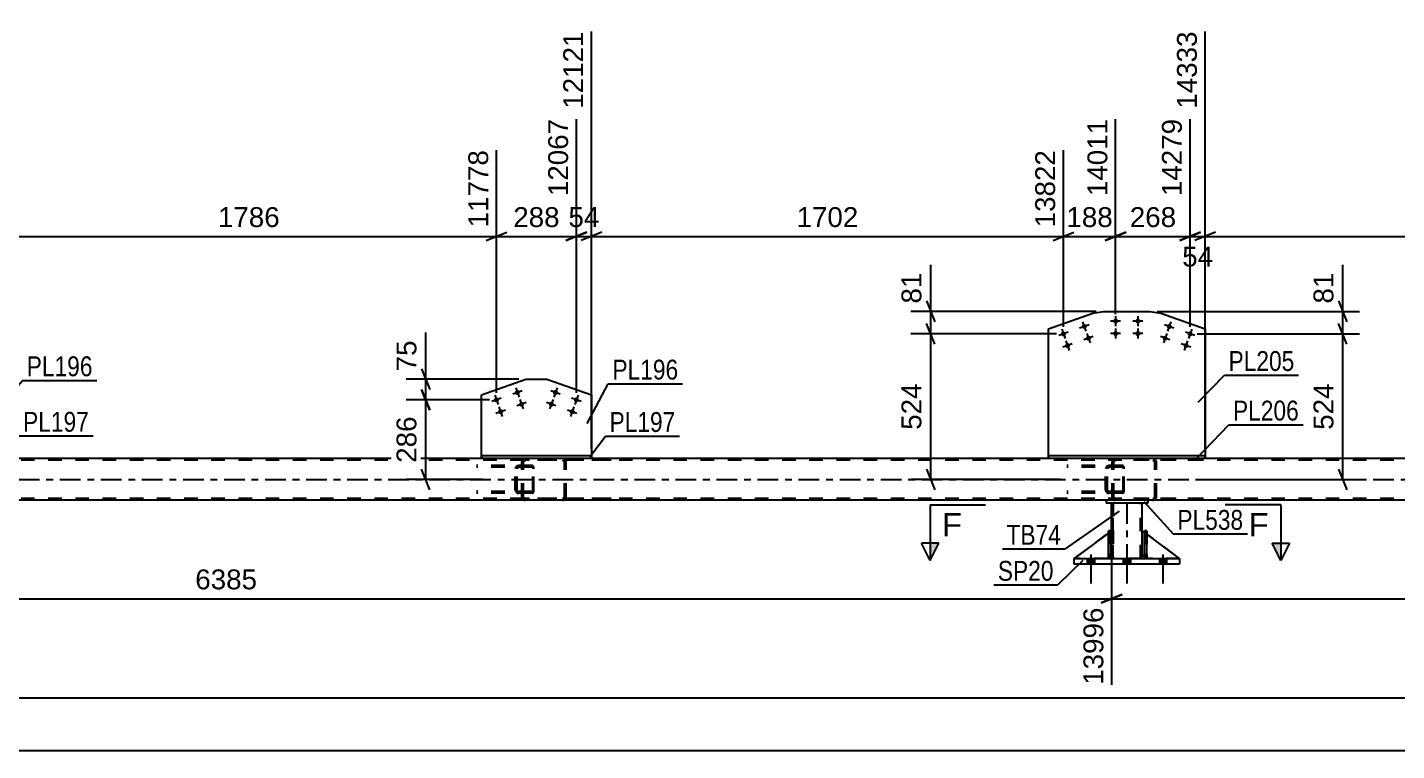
# Model space of a CAD drawing. Header units: millimetres. Extents: x -121 to 720, y -404 to 190.
# Drawn here: x 324.9 to 522.4, y -267.4 to -163.2 of the extents above; entities that cross this region are included whole.
import ezdxf

# ---------------------------------------------------------------- set-up
doc = ezdxf.new("R2010")
doc.units = ezdxf.units.MM
doc.linetypes.add('DXK_LINE_DOT2', pattern=[3.9198, 1.9599, -1.9599])
doc.linetypes.add('DXK_LINE_DOT3', pattern=[5.9187, 2.979, -0.9799, 0.9799, -0.9799])
doc.styles.add('Arial', font='ARIAL.TTF', dxfattribs={"height": 0.2})
doc.styles.add('Arial Narrow', font='ARIALN.TTF', dxfattribs={"height": 0.2})

# ---------------------------------------------------------------- blocks, each defined once
blk = doc.blocks.new('Bolt-318886794-5571 - 5569')
at = {"linetype": 'Continuous'}
for points in [[(474.7, -207.22, -1), (474.02, -207.46, -1)], [(477.71, -206.15, -1), (477.03, -206.39, -1)], [(475.3, -208.91, -1), (474.62, -209.15, -1)], [(478.31, -207.84, -1), (477.63, -208.08, -1)]]:
    blk.add_hatch(color=1, dxfattribs=at).paths.add_polyline_path(points)
at = {"color": 1, "linetype": 'Continuous'}
for p, q in [((475.04, -207.1), (473.68, -207.58)), ((474.12, -206.66), (474.6, -208.02)), ((478.05, -206.03), (476.69, -206.51)), ((477.13, -205.59), (477.61, -206.95)), ((477.73, -207.28), (478.21, -208.64)), ((475.64, -208.79), (474.28, -209.27)), ((474.72, -208.35), (475.2, -209.71)), ((478.65, -207.72), (477.3, -208.2))]:
    blk.add_line(p, q, dxfattribs=at)
blk = doc.blocks.new('Bolt-318886794-5572 - 5569')
at = {"linetype": 'Continuous'}
for points in [[(482.25, -205.49, -1), (481.53, -205.49, -1)], [(485.45, -205.49, -1), (484.73, -205.49, -1)], [(482.25, -207.29, -1), (481.53, -207.29, -1)], [(485.45, -207.29, -1), (484.73, -207.29, -1)]]:
    blk.add_hatch(color=1, dxfattribs=at).paths.add_polyline_path(points)
at = {"color": 1, "linetype": 'Continuous'}
for p, q in [((481.89, -204.77), (481.89, -206.21)), ((485.09, -204.77), (485.09, -206.21)), ((482.61, -205.49), (481.17, -205.49)), ((482.61, -207.29), (481.17, -207.29)), ((481.89, -206.57), (481.89, -208.01)), ((485.81, -205.49), (484.37, -205.49)), ((485.81, -207.29), (484.37, -207.29)), ((485.09, -206.57), (485.09, -208.01))]:
    blk.add_line(p, q, dxfattribs=at)
blk = doc.blocks.new('Bolt-318886794-5573 - 5569')
at = {"linetype": 'Continuous'}
for points in [[(489.96, -206.39, -1), (489.28, -206.15, -1)], [(492.97, -207.46, -1), (492.29, -207.22, -1)], [(489.35, -208.08, -1), (488.68, -207.84, -1)], [(492.37, -209.15, -1), (491.69, -208.91, -1)]]:
    blk.add_hatch(color=1, dxfattribs=at).paths.add_polyline_path(points)
at = {"color": 1, "linetype": 'Continuous'}
for p, q in [((489.26, -207.28), (488.77, -208.64)), ((490.3, -206.51), (488.94, -206.03)), ((489.86, -205.59), (489.38, -206.94)), ((493.31, -207.58), (491.95, -207.1)), ((492.87, -206.66), (492.39, -208.01)), ((489.69, -208.2), (488.34, -207.72)), ((492.71, -209.27), (491.35, -208.79)), ((492.27, -208.35), (491.79, -209.71))]:
    blk.add_line(p, q, dxfattribs=at)
blk = doc.blocks.new('Part-318886794-5593 - 5569')
at = {"color": 2, "linetype": 'Continuous'}
for p, q in [((390.43, -216.13), (396.84, -213.86)), ((396.84, -213.86), (399.88, -213.86)), ((399.88, -213.86), (406.29, -216.13)), ((390.43, -224.91), (390.43, -216.13)), ((406.29, -216.13), (406.29, -224.91))]:
    blk.add_line(p, q, dxfattribs=at)
at = {"color": 7, "linetype": 'DXK_LINE_DOT2'}
blk.add_line((406.29, -224.91), (390.43, -224.91), dxfattribs=at)
blk = doc.blocks.new('Bolt-318886794-5594 - 5569')
at = {"linetype": 'Continuous'}
for points in [[(392.94, -216.73, -1), (392.26, -216.97, -1)], [(395.95, -215.66, -1), (395.27, -215.9, -1)], [(396.55, -217.36, -1), (395.88, -217.6, -1)], [(393.54, -218.43, -1), (392.86, -218.67, -1)]]:
    blk.add_hatch(color=1, dxfattribs=at).paths.add_polyline_path(points)
at = {"color": 1, "linetype": 'Continuous'}
for p, q in [((395.37, -215.1), (395.85, -216.46)), ((393.28, -216.61), (391.92, -217.09)), ((392.36, -216.17), (392.84, -217.53)), ((396.29, -215.54), (394.94, -216.02)), ((395.97, -216.8), (396.46, -218.16)), ((393.88, -218.31), (392.52, -218.79)), ((392.96, -217.87), (393.44, -219.23)), ((396.89, -217.24), (395.54, -217.72))]:
    blk.add_line(p, q, dxfattribs=at)
blk = doc.blocks.new('Part-318886794-5619 - 5569')
at = {"color": 2, "linetype": 'Continuous'}
for p, q in [((472.19, -206.62), (478.6, -204.35)), ((478.6, -204.35), (480.09, -204.09)), ((480.09, -204.09), (486.89, -204.09)), ((486.89, -204.09), (488.39, -204.34)), ((488.39, -204.34), (494.8, -206.62)), ((472.19, -224.91), (472.19, -206.62)), ((494.8, -206.62), (494.8, -224.91))]:
    blk.add_line(p, q, dxfattribs=at)
at = {"color": 7, "linetype": 'DXK_LINE_DOT2'}
blk.add_line((494.8, -224.91), (472.19, -224.91), dxfattribs=at)
blk = doc.blocks.new('Part-318886794-5638 - 5569')
at = {"color": 7, "linetype": 'DXK_LINE_DOT2'}
for p, q in [((397.73, -226.31), (389.72, -226.31)), ((397.73, -226.55), (389.72, -226.55)), ((395.35, -226.61), (395.31, -226.79)), ((395.31, -229.83), (395.31, -226.79)), ((395.56, -226.79), (395.58, -226.7)), ((395.56, -229.83), (395.56, -226.79)), ((395.58, -226.7), (395.64, -226.62)), ((395.81, -226.31), (395.62, -226.35)), ((395.64, -226.62), (395.72, -226.57)), ((395.72, -226.57), (395.81, -226.55)), ((396.26, -226.55), (396.26, -226.31)), ((397.83, -226.35), (397.73, -226.31)), ((397.73, -226.55), (397.78, -226.57)), ((397.78, -226.57), (397.82, -226.62)), ((397.82, -226.62), (397.85, -226.7)), ((397.92, -226.45), (397.83, -226.35)), ((397.85, -226.7), (397.86, -226.79)), ((397.86, -229.83), (397.86, -226.79)), ((397.97, -226.61), (397.92, -226.45)), ((397.99, -226.79), (397.97, -226.61)), ((397.99, -229.83), (397.99, -226.79)), ((397.73, -230.07), (389.72, -230.07)), ((397.73, -230.31), (389.72, -230.31)), ((395.31, -229.83), (395.35, -230.02)), ((395.58, -229.92), (395.56, -229.83)), ((395.64, -230), (395.58, -229.92)), ((395.62, -230.28), (395.81, -230.31)), ((395.72, -230.05), (395.64, -230)), ((395.81, -230.07), (395.72, -230.05)), ((396.26, -230.31), (396.26, -230.07)), ((397.78, -230.05), (397.73, -230.07)), ((397.73, -230.31), (397.83, -230.28)), ((397.82, -230), (397.78, -230.05)), ((397.85, -229.92), (397.82, -230)), ((397.83, -230.28), (397.92, -230.17)), ((397.86, -229.83), (397.85, -229.92)), ((397.92, -230.17), (397.97, -230.02)), ((397.97, -230.02), (397.99, -229.83))]:
    blk.add_line(p, q, dxfattribs=at)
for centre, start, end in [((395.8, -226.81), 111.1514, 156.105), ((395.8, -229.82), 203.895, 248.8486)]:
    blk.add_arc(centre, 0.492, start, end, dxfattribs=at)
blk = doc.blocks.new('Part-318886794-5634 - 5569')
at = {"color": 7, "linetype": 'DXK_LINE_DOT2'}
for p, q in [((619.98, -225.55), (-43.24, -225.55)), ((619.98, -225.31), (-35.24, -225.31)), ((406.29, -225.31), (390.43, -225.31)), ((494.8, -225.31), (472.19, -225.31)), ((619.98, -231.07), (-43.24, -231.07)), ((486.51, -231.31), (480.51, -231.31))]:
    blk.add_line(p, q, dxfattribs=at)
at = {"color": 2, "linetype": 'Continuous'}
for p, q in [((390.43, -225.31), (321.15, -225.31)), ((472.19, -225.31), (406.29, -225.31)), ((560.68, -225.31), (494.8, -225.31)), ((480.51, -231.31), (231.1, -231.31)), ((615.98, -231.31), (486.51, -231.31))]:
    blk.add_line(p, q, dxfattribs=at)
at = {"color": 7, "linetype": 'DXK_LINE_DOT3'}
blk.add_line((-43.24, -228.31), (619.98, -228.31), dxfattribs=at)
blk = doc.blocks.new('Part-318886794-5639 - 5569')
at = {"color": 7, "linetype": 'DXK_LINE_DOT2'}
for p, q in [((482.86, -226.31), (474.86, -226.31)), ((482.86, -226.55), (474.86, -226.55)), ((480.48, -226.61), (480.45, -226.79)), ((480.45, -229.83), (480.45, -226.79)), ((480.7, -226.79), (480.72, -226.7)), ((480.7, -229.83), (480.7, -226.79)), ((480.72, -226.7), (480.77, -226.62)), ((480.95, -226.31), (480.76, -226.35)), ((480.77, -226.62), (480.85, -226.57)), ((480.85, -226.57), (480.95, -226.55)), ((481.39, -226.55), (481.39, -226.31)), ((482.96, -226.35), (482.86, -226.31)), ((482.86, -226.55), (482.91, -226.57)), ((482.91, -226.57), (482.96, -226.62)), ((483.05, -226.45), (482.96, -226.35)), ((482.96, -226.62), (482.98, -226.7)), ((482.98, -226.7), (482.99, -226.79)), ((482.99, -229.83), (482.99, -226.79)), ((483.11, -226.61), (483.05, -226.45)), ((483.13, -226.79), (483.11, -226.61)), ((483.13, -229.83), (483.13, -226.79)), ((482.86, -230.07), (474.86, -230.07)), ((482.86, -230.31), (474.86, -230.31)), ((480.45, -229.83), (480.48, -230.02)), ((480.72, -229.92), (480.7, -229.83)), ((480.77, -230), (480.72, -229.92)), ((480.76, -230.28), (480.95, -230.31)), ((480.85, -230.05), (480.77, -230)), ((480.95, -230.07), (480.85, -230.05)), ((481.39, -230.31), (481.39, -230.07)), ((482.91, -230.05), (482.86, -230.07)), ((482.86, -230.31), (482.96, -230.28)), ((482.96, -230), (482.91, -230.05)), ((482.98, -229.92), (482.96, -230)), ((482.96, -230.28), (483.05, -230.17)), ((482.99, -229.83), (482.98, -229.92)), ((483.05, -230.17), (483.11, -230.02)), ((483.11, -230.02), (483.13, -229.83))]:
    blk.add_line(p, q, dxfattribs=at)
for centre, start, end in [((480.93, -226.81), 111.1514, 156.1049), ((480.93, -229.82), 203.8951, 248.8486)]:
    blk.add_arc(centre, 0.492, start, end, dxfattribs=at)
blk = doc.blocks.new('Bolt-318886794-5715 - 5569')
at = {"linetype": 'Continuous'}
for points in [[(400.84, -217.6, -1), (400.17, -217.36, -1)], [(401.45, -215.9, -1), (400.77, -215.66, -1)], [(404.46, -216.97, -1), (403.78, -216.73, -1)], [(403.86, -218.67, -1), (403.18, -218.43, -1)]]:
    blk.add_hatch(color=1, dxfattribs=at).paths.add_polyline_path(points)
at = {"color": 1, "linetype": 'Continuous'}
for p, q in [((401.35, -215.1), (400.87, -216.46)), ((400.75, -216.8), (400.26, -218.16)), ((401.79, -216.02), (400.43, -215.54)), ((404.8, -217.09), (403.44, -216.61)), ((404.36, -216.17), (403.88, -217.53)), ((401.18, -217.72), (399.83, -217.24)), ((404.2, -218.79), (402.84, -218.31)), ((403.76, -217.87), (403.28, -219.23))]:
    blk.add_line(p, q, dxfattribs=at)
blk = doc.blocks.new('Bolt-318886794-5716 - 5569')
at = {"linetype": 'Continuous'}
for points in [[(477.79, -240.51), (478.83, -240.51), (478.83, -239.71), (477.79, -239.71)], [(477.79, -240.51), (478.83, -240.51), (478.83, -239.71), (477.79, -239.71)], [(477.79, -240.51), (478.83, -240.51), (478.83, -239.71), (477.79, -239.71)], [(482.99, -240.51), (484.03, -240.51), (484.03, -239.71), (482.99, -239.71)], [(482.99, -240.51), (484.03, -240.51), (484.03, -239.71), (482.99, -239.71)], [(488.19, -240.51), (489.23, -240.51), (489.23, -239.71), (488.19, -239.71)], [(488.19, -240.51), (489.23, -240.51), (489.23, -239.71), (488.19, -239.71)], [(488.19, -240.51), (489.23, -240.51), (489.23, -239.71), (488.19, -239.71)]]:
    blk.add_hatch(color=1, dxfattribs=at).paths.add_polyline_path(points)
at = {"color": 1, "linetype": 'Continuous'}
for p, q in [((477.79, -239.71), (477.79, -240.51)), ((477.79, -239.71), (477.79, -240.51)), ((477.79, -239.71), (477.79, -240.51)), ((478.31, -239.11), (478.31, -243.31)), ((478.31, -239.11), (478.31, -243.31)), ((478.31, -239.11), (478.31, -243.31)), ((478.83, -239.71), (478.83, -240.51)), ((478.83, -239.71), (478.83, -240.51)), ((478.83, -239.71), (478.83, -240.51)), ((482.99, -239.71), (482.99, -240.51)), ((482.99, -239.71), (482.99, -240.51)), ((483.51, -239.11), (483.51, -243.31)), ((483.51, -239.11), (483.51, -243.31)), ((484.03, -239.71), (484.03, -240.51)), ((484.03, -239.71), (484.03, -240.51)), ((488.19, -239.71), (488.19, -240.51)), ((488.19, -239.71), (488.19, -240.51)), ((488.19, -239.71), (488.19, -240.51)), ((488.71, -239.11), (488.71, -243.31)), ((488.71, -239.11), (488.71, -243.31)), ((488.71, -239.11), (488.71, -243.31)), ((489.23, -239.71), (489.23, -240.51)), ((489.23, -239.71), (489.23, -240.51)), ((489.23, -239.71), (489.23, -240.51))]:
    blk.add_line(p, q, dxfattribs=at)
blk = doc.blocks.new('Part-318886794-5944 - 5569')
at = {"color": 7, "linetype": 'DXK_LINE_DOT2'}
for p, q in [((396.3, -225.61), (396.26, -225.79)), ((396.26, -230.83), (396.26, -225.79)), ((396.51, -225.79), (396.53, -225.7)), ((396.51, -230.83), (396.51, -225.79)), ((396.53, -225.7), (396.59, -225.62)), ((396.77, -225.31), (396.57, -225.35)), ((396.59, -225.62), (396.67, -225.57)), ((396.67, -225.57), (396.77, -225.55)), ((409.13, -225.31), (396.77, -225.31)), ((409.13, -225.55), (396.77, -225.55)), ((402.33, -225.35), (402.13, -225.31)), ((402.13, -225.55), (402.23, -225.57)), ((402.23, -225.57), (402.31, -225.62)), ((402.31, -225.62), (402.37, -225.7)), ((402.37, -225.7), (402.39, -225.79)), ((402.39, -230.83), (402.39, -225.79)), ((402.64, -225.79), (402.61, -225.61)), ((402.64, -230.83), (402.64, -225.79)), ((396.26, -230.83), (396.28, -230.92)), ((396.28, -230.92), (396.3, -231.02)), ((396.53, -230.92), (396.51, -230.83)), ((396.59, -231), (396.53, -230.92)), ((396.67, -231.05), (396.59, -231)), ((402.31, -231), (402.23, -231.05)), ((402.37, -230.92), (402.31, -231)), ((402.39, -230.83), (402.37, -230.92)), ((402.61, -231.02), (402.62, -230.92)), ((402.62, -230.92), (402.64, -230.83)), ((396.57, -231.28), (396.77, -231.31)), ((396.77, -231.07), (396.67, -231.05)), ((409.13, -231.07), (396.77, -231.07)), ((409.13, -231.31), (396.77, -231.31)), ((402.23, -231.05), (402.13, -231.07)), ((402.13, -231.31), (402.33, -231.28))]:
    blk.add_line(p, q, dxfattribs=at)
for centre, start, end in [((396.75, -225.81), 110.7583, 155.68), ((402.15, -225.81), 24.32, 69.2417), ((396.75, -230.81), 204.32, 249.2417), ((402.15, -230.81), 290.7583, 335.68)]:
    blk.add_arc(centre, 0.496, start, end, dxfattribs=at)
blk = doc.blocks.new('Part-318886794-5774 - 5569')
at = {"color": 2, "linetype": 'Continuous'}
for p, q in [((475.91, -239.71), (475.91, -239.71)), ((475.91, -240.51), (475.91, -239.71)), ((475.91, -239.71), (491.11, -239.71)), ((475.91, -240.51), (475.91, -240.51)), ((491.11, -240.51), (475.91, -240.51)), ((491.11, -239.71), (491.11, -239.71)), ((491.11, -239.71), (491.11, -240.51)), ((491.11, -240.51), (491.11, -240.51))]:
    blk.add_line(p, q, dxfattribs=at)
at = {"color": 7, "linetype": 'DXK_LINE_DOT2'}
for p, q in [((475.91, -240.51), (475.91, -239.71)), ((491.11, -239.71), (491.11, -240.51))]:
    blk.add_line(p, q, dxfattribs=at)
blk = doc.blocks.new('Part-318886794-5777 - 5569')
at = {"color": 7, "linetype": 'DXK_LINE_DOT2'}
for p, q in [((485.71, -239.11), (485.71, -235.71)), ((485.71, -235.71), (491.11, -239.71)), ((486.31, -239.71), (485.71, -239.11)), ((491.11, -239.71), (486.31, -239.71))]:
    blk.add_line(p, q, dxfattribs=at)
blk = doc.blocks.new('Part-318886794-5805 - 5569')
at = {"color": 2, "linetype": 'Continuous'}
for p, q in [((406.29, -224.91), (390.43, -224.91)), ((390.43, -225.31), (390.43, -224.91)), ((390.43, -224.91), (390.43, -224.91)), ((406.29, -224.91), (406.29, -225.31)), ((406.29, -224.91), (406.29, -224.91)), ((406.29, -225.31), (390.43, -225.31)), ((390.43, -225.31), (390.43, -225.31)), ((406.29, -225.31), (406.29, -225.31))]:
    blk.add_line(p, q, dxfattribs=at)
at = {"color": 7, "linetype": 'DXK_LINE_DOT2'}
for p, q in [((406.29, -224.91), (390.43, -224.91)), ((390.43, -224.91), (390.43, -225.31)), ((406.29, -225.31), (406.29, -224.91)), ((406.29, -225.31), (390.43, -225.31))]:
    blk.add_line(p, q, dxfattribs=at)
blk = doc.blocks.new('Part-318886794-5812 - 5569')
at = {"color": 7, "linetype": 'DXK_LINE_DOT2'}
for p, q in [((481.18, -235.71), (480.86, -235.71)), ((480.86, -239.11), (480.86, -235.71)), ((480.86, -235.71), (480.86, -239.71)), ((481.18, -235.71), (481.18, -239.11)), ((481.18, -239.71), (481.18, -235.71)), ((481.18, -239.11), (480.86, -239.11)), ((480.86, -239.71), (480.86, -239.11)), ((481.18, -239.71), (480.86, -239.71)), ((481.18, -239.11), (481.18, -239.71)), ((481.18, -239.71), (481.18, -239.71))]:
    blk.add_line(p, q, dxfattribs=at)
blk = doc.blocks.new('Part-318886794-5814 - 5569')
at = {"color": 2, "linetype": 'Continuous'}
for p, q in [((480.86, -239.71), (480.86, -235.71)), ((480.86, -235.71), (481.18, -235.71)), ((481.18, -239.71), (481.18, -235.71)), ((480.86, -239.71), (480.86, -239.71)), ((481.18, -239.71), (480.86, -239.71))]:
    blk.add_line(p, q, dxfattribs=at)
at = {"color": 7, "linetype": 'DXK_LINE_DOT2'}
for p, q in [((480.86, -235.71), (480.86, -239.11)), ((481.18, -239.11), (481.18, -235.71)), ((480.86, -239.11), (480.86, -239.71)), ((480.86, -239.11), (481.18, -239.11)), ((480.86, -239.71), (480.86, -239.71)), ((480.86, -239.71), (480.86, -239.71)), ((481.18, -239.71), (481.18, -239.11)), ((481.18, -239.71), (481.18, -239.71))]:
    blk.add_line(p, q, dxfattribs=at)
blk = doc.blocks.new('Part-318886794-5847 - 5569')
at = {"color": 2, "linetype": 'Continuous'}
for p, q in [((485.71, -239.11), (485.71, -235.71)), ((485.71, -235.71), (486.06, -235.97)), ((491.11, -239.71), (486.38, -236.21)), ((486.06, -239.47), (485.71, -239.11))]:
    blk.add_line(p, q, dxfattribs=at)
at = {"color": 7, "linetype": 'DXK_LINE_DOT2'}
for p, q in [((486.38, -236.21), (486.06, -235.97)), ((486.06, -239.47), (486.31, -239.71)), ((486.31, -239.71), (491.11, -239.71))]:
    blk.add_line(p, q, dxfattribs=at)
blk = doc.blocks.new('Part-318886794-5851 - 5569')
at = {"color": 7, "linetype": 'DXK_LINE_DOT2'}
for p, q in [((481.31, -235.71), (475.91, -239.71)), ((481.31, -235.71), (475.91, -239.71)), ((481.31, -239.11), (481.31, -235.71)), ((481.31, -235.71), (481.31, -235.71)), ((481.31, -235.71), (481.31, -239.11)), ((480.71, -239.71), (475.91, -239.71)), ((480.71, -239.71), (481.31, -239.11)), ((481.31, -239.11), (480.71, -239.71)), ((481.31, -239.11), (481.31, -239.11))]:
    blk.add_line(p, q, dxfattribs=at)
blk = doc.blocks.new('Part-318886794-5890 - 5569')
at = {"color": 2, "linetype": 'Continuous'}
for p, q in [((486.51, -231.31), (480.51, -231.31)), ((480.51, -231.31), (480.51, -231.71)), ((486.51, -231.71), (480.51, -231.71)), ((486.51, -231.31), (486.51, -231.31)), ((486.51, -231.31), (486.51, -231.71)), ((486.51, -231.71), (486.51, -231.71))]:
    blk.add_line(p, q, dxfattribs=at)
at = {"color": 7, "linetype": 'DXK_LINE_DOT2'}
for p, q in [((480.51, -231.31), (480.51, -231.71)), ((486.51, -231.71), (486.51, -231.31))]:
    blk.add_line(p, q, dxfattribs=at)
blk = doc.blocks.new('Part-318886794-5895 - 5569')
at = {"color": 2, "linetype": 'Continuous'}
for p, q in [((494.8, -224.91), (472.19, -224.91)), ((472.19, -225.31), (472.19, -224.91)), ((472.19, -224.91), (472.19, -224.91)), ((494.8, -224.91), (494.8, -225.31)), ((494.8, -224.91), (494.8, -224.91)), ((494.8, -225.31), (472.19, -225.31)), ((472.19, -225.31), (472.19, -225.31)), ((494.8, -225.31), (494.8, -225.31))]:
    blk.add_line(p, q, dxfattribs=at)
at = {"color": 7, "linetype": 'DXK_LINE_DOT2'}
for p, q in [((494.8, -224.91), (472.19, -224.91)), ((472.19, -224.91), (472.19, -225.31)), ((494.8, -225.31), (494.8, -224.91)), ((494.8, -225.31), (472.19, -225.31))]:
    blk.add_line(p, q, dxfattribs=at)
blk = doc.blocks.new('Part-318886794-5915 - 5569')
at = {"color": 2, "linetype": 'Continuous'}
for p, q in [((481.31, -235.71), (481.31, -231.71)), ((485.71, -235.71), (485.71, -231.71)), ((481.31, -239.71), (481.31, -239.11)), ((485.71, -239.71), (485.71, -239.11))]:
    blk.add_line(p, q, dxfattribs=at)
at = {"color": 7, "linetype": 'DXK_LINE_DOT2'}
for p, q in [((485.71, -231.71), (481.31, -231.71)), ((481.31, -239.71), (481.31, -231.71)), ((481.55, -239.71), (481.55, -231.71)), ((481.55, -231.71), (481.55, -239.71)), ((485.47, -239.71), (485.47, -231.71)), ((485.47, -239.71), (485.47, -231.71)), ((485.71, -239.71), (485.71, -231.71)), ((481.31, -239.11), (481.31, -235.71)), ((485.71, -239.11), (485.71, -235.71)), ((485.71, -239.71), (481.31, -239.71))]:
    blk.add_line(p, q, dxfattribs=at)
at = {"color": 7, "linetype": 'DXK_LINE_DOT3'}
blk.add_line((483.51, -231.71), (483.51, -239.71), dxfattribs=at)
blk = doc.blocks.new('Part-318886794-5924 - 5569')
at = {"color": 2, "linetype": 'Continuous'}
for p, q in [((486.06, -239.71), (486.06, -235.71)), ((486.06, -235.71), (486.38, -235.71)), ((486.38, -239.71), (486.38, -235.71)), ((486.06, -239.71), (486.06, -239.71)), ((486.38, -239.71), (486.06, -239.71))]:
    blk.add_line(p, q, dxfattribs=at)
at = {"color": 7, "linetype": 'DXK_LINE_DOT2'}
for p, q in [((486.06, -235.71), (486.06, -239.11)), ((486.38, -239.11), (486.38, -235.71)), ((486.06, -239.11), (486.06, -239.71)), ((486.06, -239.11), (486.38, -239.11)), ((486.06, -239.71), (486.06, -239.71)), ((486.06, -239.71), (486.06, -239.71)), ((486.38, -239.71), (486.38, -239.11)), ((486.38, -239.71), (486.38, -239.71))]:
    blk.add_line(p, q, dxfattribs=at)
blk = doc.blocks.new('Part-318886794-5937 - 5569')
at = {"color": 7, "linetype": 'DXK_LINE_DOT2'}
for p, q in [((475.91, -239.71), (481.31, -235.71)), ((481.18, -235.81), (480.86, -236.04)), ((481.31, -235.71), (481.31, -239.11)), ((480.71, -239.71), (475.91, -239.71)), ((481.31, -239.11), (480.71, -239.71)), ((481.18, -239.24), (480.86, -239.56))]:
    blk.add_line(p, q, dxfattribs=at)
at = {"color": 2, "linetype": 'Continuous'}
for p, q in [((480.86, -236.04), (475.91, -239.71)), ((481.31, -235.71), (481.18, -235.81)), ((481.31, -239.11), (481.31, -235.71)), ((481.31, -235.71), (481.31, -235.71)), ((480.86, -239.56), (480.71, -239.71)), ((481.31, -239.11), (481.18, -239.24)), ((481.31, -239.11), (481.31, -239.11))]:
    blk.add_line(p, q, dxfattribs=at)
blk = doc.blocks.new('Part-318886794-5938 - 5569')
at = {"color": 7, "linetype": 'DXK_LINE_DOT2'}
for p, q in [((486.38, -235.71), (486.06, -235.71)), ((486.06, -239.11), (486.06, -235.71)), ((486.06, -235.71), (486.06, -239.71)), ((486.38, -235.71), (486.38, -239.11)), ((486.38, -239.71), (486.38, -235.71)), ((486.38, -239.11), (486.06, -239.11)), ((486.06, -239.71), (486.06, -239.11)), ((486.38, -239.71), (486.06, -239.71)), ((486.38, -239.11), (486.38, -239.71)), ((486.38, -239.71), (486.38, -239.71))]:
    blk.add_line(p, q, dxfattribs=at)
blk = doc.blocks.new('Part-318886794-5943 - 5569')
at = {"color": 7, "linetype": 'DXK_LINE_DOT2'}
for p, q in [((481.43, -225.61), (481.39, -225.79)), ((481.39, -230.83), (481.39, -225.79)), ((481.65, -225.79), (481.67, -225.7)), ((481.65, -230.83), (481.65, -225.79)), ((481.67, -225.7), (481.72, -225.62)), ((481.9, -225.31), (481.71, -225.35)), ((481.72, -225.62), (481.81, -225.57)), ((481.81, -225.57), (481.9, -225.55)), ((494.26, -225.31), (481.9, -225.31)), ((494.26, -225.55), (481.9, -225.55)), ((487.46, -225.35), (487.27, -225.31)), ((487.27, -225.55), (487.37, -225.57)), ((487.37, -225.57), (487.45, -225.62)), ((487.45, -225.62), (487.5, -225.7)), ((487.5, -225.7), (487.52, -225.79)), ((487.52, -230.83), (487.52, -225.79)), ((487.78, -225.79), (487.74, -225.61)), ((487.78, -230.83), (487.78, -225.79)), ((481.39, -230.83), (481.41, -230.92)), ((481.41, -230.92), (481.43, -231.02)), ((481.67, -230.92), (481.65, -230.83)), ((481.72, -231), (481.67, -230.92)), ((481.81, -231.05), (481.72, -231)), ((487.45, -231), (487.37, -231.05)), ((487.5, -230.92), (487.45, -231)), ((487.52, -230.83), (487.5, -230.92)), ((487.74, -231.02), (487.76, -230.92)), ((487.76, -230.92), (487.78, -230.83)), ((481.71, -231.28), (481.9, -231.31)), ((481.9, -231.07), (481.81, -231.05)), ((494.26, -231.07), (481.9, -231.07)), ((494.26, -231.31), (481.9, -231.31)), ((487.37, -231.05), (487.27, -231.07)), ((487.27, -231.31), (487.46, -231.28))]:
    blk.add_line(p, q, dxfattribs=at)
for centre, start, end in [((481.88, -225.81), 110.7583, 155.68), ((487.29, -225.81), 24.32, 69.2417), ((481.88, -230.81), 204.32, 249.2417), ((487.29, -230.81), 290.7583, 335.68)]:
    blk.add_arc(centre, 0.496, start, end, dxfattribs=at)
blk = doc.blocks.new('StraightDimension-318886794-6474 - 5569')
at = {"color": 7, "linetype": 'Continuous'}
blk.add_line((-55.34, -259.8), (619.98, -259.8), dxfattribs=at)
blk = doc.blocks.new('StraightDimension-318886794-6202 - 5569')
at = {"color": 7, "linetype": 'Continuous'}
for p, q in [((494.8, -223.91), (494.8, -163.77)), ((492.63, -206.34), (492.63, -176.37)), ((491.13, -193.89), (494.13, -192.69)), ((492.63, -193.29), (494.8, -193.29)), ((496.3, -192.69), (493.3, -193.89))]:
    blk.add_line(p, q, dxfattribs=at)
at = {"color": 0, "linetype": 'Continuous'}
blk.add_wipeout([(494.2, -163.17), (490, -163.17), (490, -175.49), (494.2, -175.49)], dxfattribs=at)
at = {"color": 0}
blk.add_wipeout([(496.54, -198.24), (496.54, -194.04), (490.89, -194.04), (490.89, -198.24)], dxfattribs=at)
at = {"color": 3, "linetype": 'Continuous', "style": 'Arial'}
blk.add_text('14333', height=2.865, rotation=90.0002, dxfattribs=at).set_placement((493.6, -174.89))
at = {"color": 3, "style": 'Arial'}
blk.add_text('54', height=2.865, dxfattribs=at).set_placement((491.49, -197.64))
blk = doc.blocks.new('StraightDimension-318886794-5960 - 5569')
at = {"color": 7, "linetype": 'Continuous'}
for p, q in [((515.24, -208.84), (514.04, -205.84)), ((493.63, -207.34), (517.04, -207.34)), ((514.64, -228.31), (514.64, -207.34)), ((514.04, -226.81), (515.24, -229.81)), ((493.77, -228.31), (517.04, -228.31))]:
    blk.add_line(p, q, dxfattribs=at)
at = {"color": 0}
blk.add_wipeout([(513.89, -213.89), (509.69, -213.89), (509.69, -221.76), (513.89, -221.76)], dxfattribs=at)
at = {"color": 3, "style": 'Arial'}
blk.add_text('524', height=2.865, rotation=90.0002, dxfattribs=at).set_placement((513.29, -221.16))
blk = doc.blocks.new('StraightDimension-318886794-6218 - 5569')
at = {"color": 7, "linetype": 'Continuous'}
for p, q in [((406.29, -223.91), (406.29, -163.77)), ((404.12, -215.85), (404.12, -176.37)), ((402.62, -193.89), (405.62, -192.69)), ((404.12, -193.29), (406.29, -193.29)), ((407.79, -192.69), (404.79, -193.89))]:
    blk.add_line(p, q, dxfattribs=at)
at = {"color": 0, "linetype": 'Continuous'}
blk.add_wipeout([(405.69, -163.17), (401.49, -163.17), (401.49, -175.49), (405.69, -175.49)], dxfattribs=at)
at = {"color": 0}
blk.add_wipeout([(408.03, -192.54), (408.03, -188.34), (402.38, -188.34), (402.38, -192.54)], dxfattribs=at)
at = {"color": 3, "linetype": 'Continuous', "style": 'Arial'}
blk.add_text('12121', height=2.865, rotation=90.0002, dxfattribs=at).set_placement((405.09, -174.89))
at = {"color": 3, "style": 'Arial'}
blk.add_text('54', height=2.865, dxfattribs=at).set_placement((402.98, -191.94))
blk = doc.blocks.new('StraightDimension-318886794-6278 - 5569')
at = {"color": 7, "linetype": 'Continuous'}
for p, q in [((404.12, -215.85), (404.12, -176.37)), ((392.6, -215.85), (392.6, -180.87)), ((391.1, -193.89), (394.1, -192.69)), ((392.6, -193.29), (404.12, -193.29)), ((405.62, -192.69), (402.62, -193.89))]:
    blk.add_line(p, q, dxfattribs=at)
at = {"color": 0}
blk.add_wipeout([(402.3, -192.54), (402.3, -188.34), (394.42, -188.34), (394.42, -192.54)], dxfattribs=at)
at = {"color": 0, "linetype": 'Continuous'}
blk.add_wipeout([(403.52, -175.77), (399.32, -175.77), (399.32, -188.09), (403.52, -188.09)], dxfattribs=at)
at = {"color": 3, "linetype": 'Continuous', "style": 'Arial'}
blk.add_text('12067', height=2.865, rotation=90.0002, dxfattribs=at).set_placement((402.92, -187.49))
at = {"color": 3, "style": 'Arial'}
blk.add_text('288', height=2.865, dxfattribs=at).set_placement((395.02, -191.94))
blk = doc.blocks.new('StraightDimension-318886794-5978 - 5569')
at = {"color": 7, "linetype": 'Continuous'}
for p, q in [((514.04, -202.59), (515.24, -205.59)), ((487.89, -204.09), (517.04, -204.09)), ((514.64, -207.34), (514.64, -204.09)), ((515.24, -208.84), (514.04, -205.84)), ((493.63, -207.34), (517.04, -207.34))]:
    blk.add_line(p, q, dxfattribs=at)
at = {"color": 0}
blk.add_wipeout([(513.89, -197.92), (509.69, -197.92), (509.69, -203.56), (513.89, -203.56)], dxfattribs=at)
at = {"color": 7, "linetype": 'Continuous'}
blk.add_line((514.64, -204.09), (514.64, -197.39), dxfattribs=at)
blk.add_line((514.64, -204.09), (514.64, -197.39), dxfattribs=at)
at = {"color": 3, "style": 'Arial'}
blk.add_text('81', height=2.865, rotation=90.0002, dxfattribs=at).set_placement((513.29, -202.96))
blk = doc.blocks.new('StraightDimension-318886794-5989 - 5569')
at = {"color": 7, "linetype": 'Continuous'}
for p, q in [((454.62, -202.59), (455.82, -205.59)), ((479.09, -204.09), (452.37, -204.09)), ((455.22, -207.34), (455.22, -204.09)), ((455.82, -208.84), (454.62, -205.84)), ((473.36, -207.34), (452.37, -207.34))]:
    blk.add_line(p, q, dxfattribs=at)
at = {"color": 0}
blk.add_wipeout([(454.47, -197.92), (450.27, -197.92), (450.27, -203.56), (454.47, -203.56)], dxfattribs=at)
at = {"color": 7, "linetype": 'Continuous'}
blk.add_line((455.22, -204.09), (455.22, -197.39), dxfattribs=at)
blk.add_line((455.22, -204.09), (455.22, -197.39), dxfattribs=at)
at = {"color": 3, "style": 'Arial'}
blk.add_text('81', height=2.865, rotation=90.0002, dxfattribs=at).set_placement((453.87, -202.96))
blk = doc.blocks.new('StraightDimension-318886794-5999 - 5569')
at = {"color": 7, "linetype": 'Continuous'}
for p, q in [((455.82, -208.84), (454.62, -205.84)), ((473.36, -207.34), (452.37, -207.34)), ((455.22, -228.31), (455.22, -207.34)), ((454.62, -226.81), (455.82, -229.81)), ((473.99, -228.31), (452.37, -228.31))]:
    blk.add_line(p, q, dxfattribs=at)
at = {"color": 0}
blk.add_wipeout([(454.47, -213.89), (450.27, -213.89), (450.27, -221.76), (454.47, -221.76)], dxfattribs=at)
at = {"color": 3, "style": 'Arial'}
blk.add_text('524', height=2.865, rotation=90.0002, dxfattribs=at).set_placement((453.87, -221.16))
blk = doc.blocks.new('StraightDimension-318886794-6016 - 5569')
at = {"color": 7, "linetype": 'Continuous'}
for p, q in [((381.8, -212.36), (383, -215.36)), ((395.84, -213.86), (379.55, -213.86)), ((382.4, -216.85), (382.4, -213.86)), ((391.6, -216.85), (379.55, -216.85)), ((383, -218.35), (381.8, -215.35))]:
    blk.add_line(p, q, dxfattribs=at)
at = {"color": 0}
blk.add_wipeout([(381.65, -207.69), (377.45, -207.69), (377.45, -213.34), (381.65, -213.34)], dxfattribs=at)
at = {"color": 7, "linetype": 'Continuous'}
blk.add_line((382.4, -213.86), (382.4, -207.16), dxfattribs=at)
blk.add_line((382.4, -213.86), (382.4, -207.16), dxfattribs=at)
at = {"color": 3, "style": 'Arial'}
blk.add_text('75', height=2.865, rotation=90.0002, dxfattribs=at).set_placement((381.05, -212.74))
blk = doc.blocks.new('StraightDimension-318886794-6026 - 5569')
at = {"color": 7, "linetype": 'Continuous'}
for p, q in [((391.6, -216.85), (379.55, -216.85)), ((381.8, -215.35), (383, -218.35)), ((382.4, -228.31), (382.4, -216.85)), ((383, -229.81), (381.8, -226.81)), ((390.64, -228.31), (379.55, -228.31))]:
    blk.add_line(p, q, dxfattribs=at)
at = {"color": 0}
blk.add_wipeout([(381.65, -218.65), (377.45, -218.65), (377.45, -226.52), (381.65, -226.52)], dxfattribs=at)
at = {"color": 3, "style": 'Arial'}
blk.add_text('286', height=2.865, rotation=90.0002, dxfattribs=at).set_placement((381.05, -225.92))
blk = doc.blocks.new('StraightDimension-318886794-6116 - 5569')
at = {"color": 7, "linetype": 'Continuous'}
for p, q in [((619.98, -230.92), (619.98, -257.91)), ((481.31, -232.71), (481.31, -257.91)), ((482.81, -244.9), (479.81, -246.1)), ((481.31, -245.5), (619.98, -245.5)), ((618.48, -246.1), (621.48, -244.9))]:
    blk.add_line(p, q, dxfattribs=at)
at = {"color": 0}
blk.add_wipeout([(555.69, -244.75), (555.69, -240.55), (545.6, -240.55), (545.6, -244.75)], dxfattribs=at)
at = {"color": 0, "linetype": 'Continuous'}
blk.add_wipeout([(619.38, -246.2), (615.18, -246.2), (615.18, -258.51), (619.38, -258.51)], dxfattribs=at)
at = {"color": 3, "style": 'Arial'}
blk.add_text('3467', height=2.865, dxfattribs=at).set_placement((546.2, -244.15))
at = {"color": 3, "linetype": 'Continuous', "style": 'Arial'}
blk.add_text('17463', height=2.865, rotation=90.0002, dxfattribs=at).set_placement((618.78, -257.91))
blk = doc.blocks.new('StraightDimension-318886794-6129 - 5569')
at = {"color": 7, "linetype": 'Continuous'}
for p, q in [((481.31, -232.71), (481.31, -257.91)), ((225.9, -245.5), (481.31, -245.5)), ((479.81, -246.1), (482.81, -244.9))]:
    blk.add_line(p, q, dxfattribs=at)
at = {"color": 0}
blk.add_wipeout([(358.65, -244.75), (358.65, -240.55), (348.56, -240.55), (348.56, -244.75)], dxfattribs=at)
at = {"color": 0, "linetype": 'Continuous'}
blk.add_wipeout([(480.71, -246.2), (476.51, -246.2), (476.51, -258.51), (480.71, -258.51)], dxfattribs=at)
at = {"color": 3, "style": 'Arial'}
blk.add_text('6385', height=2.865, dxfattribs=at).set_placement((349.16, -244.15))
at = {"color": 3, "linetype": 'Continuous', "style": 'Arial'}
blk.add_text('13996', height=2.865, rotation=90.0002, dxfattribs=at).set_placement((480.11, -257.91))
blk = doc.blocks.new('StraightDimension-318886794-6159 - 5569')
at = {"color": 7, "linetype": 'Continuous'}
blk.add_line((-56.14, -267.39), (620.78, -267.39), dxfattribs=at)
blk = doc.blocks.new('StraightDimension-318886794-6170 - 5569')
at = {"color": 7, "linetype": 'Continuous'}
for p, q in [((494.8, -223.91), (494.8, -163.77)), ((562.85, -215.8), (562.85, -180.87)), ((496.3, -192.69), (493.3, -193.89)), ((494.8, -193.29), (562.85, -193.29)), ((561.35, -193.89), (564.35, -192.69))]:
    blk.add_line(p, q, dxfattribs=at)
at = {"color": 0, "linetype": 'Continuous'}
blk.add_wipeout([(562.25, -180.27), (558.05, -180.27), (558.05, -192.59), (562.25, -192.59)], dxfattribs=at)
at = {"color": 0}
blk.add_wipeout([(533.87, -192.54), (533.87, -188.34), (523.77, -188.34), (523.77, -192.54)], dxfattribs=at)
at = {"color": 3, "linetype": 'Continuous', "style": 'Arial'}
blk.add_text('16035', height=2.865, rotation=90.0002, dxfattribs=at).set_placement((561.65, -191.99))
at = {"color": 3, "style": 'Arial'}
blk.add_text('1701', height=2.865, dxfattribs=at).set_placement((524.37, -191.94))
blk = doc.blocks.new('StraightDimension-318886794-6186 - 5569')
at = {"color": 7, "linetype": 'Continuous'}
for p, q in [((481.89, -204.49), (481.89, -176.37)), ((474.36, -206.34), (474.36, -180.87)), ((472.86, -193.89), (475.86, -192.69)), ((474.36, -193.29), (481.89, -193.29)), ((483.39, -192.69), (480.39, -193.89))]:
    blk.add_line(p, q, dxfattribs=at)
at = {"color": 0}
blk.add_wipeout([(482.06, -192.54), (482.06, -188.34), (474.19, -188.34), (474.19, -192.54)], dxfattribs=at)
at = {"color": 0, "linetype": 'Continuous'}
blk.add_wipeout([(481.29, -175.77), (477.09, -175.77), (477.09, -188.09), (481.29, -188.09)], dxfattribs=at)
at = {"color": 3, "linetype": 'Continuous', "style": 'Arial'}
blk.add_text('14011', height=2.865, rotation=90.0002, dxfattribs=at).set_placement((480.69, -187.49))
at = {"color": 3, "style": 'Arial'}
blk.add_text('188', height=2.865, dxfattribs=at).set_placement((474.79, -191.94))
blk = doc.blocks.new('StraightDimension-318886794-6195 - 5569')
at = {"color": 7, "linetype": 'Continuous'}
for p, q in [((406.29, -223.91), (406.29, -163.77)), ((474.36, -206.34), (474.36, -180.87)), ((407.79, -192.69), (404.79, -193.89)), ((406.29, -193.29), (474.36, -193.29)), ((472.86, -193.89), (475.86, -192.69))]:
    blk.add_line(p, q, dxfattribs=at)
at = {"color": 0, "linetype": 'Continuous'}
blk.add_wipeout([(473.76, -180.27), (469.56, -180.27), (469.56, -192.59), (473.76, -192.59)], dxfattribs=at)
at = {"color": 0}
blk.add_wipeout([(445.37, -192.54), (445.37, -188.34), (435.27, -188.34), (435.27, -192.54)], dxfattribs=at)
at = {"color": 3, "linetype": 'Continuous', "style": 'Arial'}
blk.add_text('13822', height=2.865, rotation=90.0002, dxfattribs=at).set_placement((473.16, -191.99))
at = {"color": 3, "style": 'Arial'}
blk.add_text('1702', height=2.865, dxfattribs=at).set_placement((435.87, -191.94))
blk = doc.blocks.new('StraightDimension-318886794-6209 - 5569')
at = {"color": 7, "linetype": 'Continuous'}
for p, q in [((481.89, -204.49), (481.89, -176.37)), ((492.63, -206.34), (492.63, -176.37)), ((480.39, -193.89), (483.39, -192.69)), ((481.89, -193.29), (492.63, -193.29)), ((494.13, -192.69), (491.13, -193.89))]:
    blk.add_line(p, q, dxfattribs=at)
at = {"color": 0}
blk.add_wipeout([(491.2, -192.54), (491.2, -188.34), (483.33, -188.34), (483.33, -192.54)], dxfattribs=at)
at = {"color": 0, "linetype": 'Continuous'}
blk.add_wipeout([(492.03, -175.77), (487.83, -175.77), (487.83, -188.09), (492.03, -188.09)], dxfattribs=at)
at = {"color": 3, "linetype": 'Continuous', "style": 'Arial'}
blk.add_text('14279', height=2.865, rotation=90.0002, dxfattribs=at).set_placement((491.43, -187.49))
at = {"color": 3, "style": 'Arial'}
blk.add_text('268', height=2.865, dxfattribs=at).set_placement((483.93, -191.94))
blk = doc.blocks.new('StraightDimension-318886794-6287 - 5569')
at = {"color": 7, "linetype": 'Continuous'}
for p, q in [((321.15, -223.91), (321.15, -168.39)), ((392.6, -215.85), (392.6, -180.87)), ((322.65, -192.69), (319.65, -193.89)), ((321.15, -193.29), (392.6, -193.29)), ((391.1, -193.89), (394.1, -192.69))]:
    blk.add_line(p, q, dxfattribs=at)
at = {"color": 0, "linetype": 'Continuous'}
blk.add_wipeout([(392, -180.27), (387.8, -180.27), (387.8, -192.59), (392, -192.59)], dxfattribs=at)
at = {"color": 0}
blk.add_wipeout([(361.92, -192.54), (361.92, -188.34), (351.83, -188.34), (351.83, -192.54)], dxfattribs=at)
at = {"color": 3, "linetype": 'Continuous', "style": 'Arial'}
blk.add_text('11778', height=2.865, rotation=90.0002, dxfattribs=at).set_placement((391.4, -191.99))
at = {"color": 3, "style": 'Arial'}
blk.add_text('1786', height=2.865, dxfattribs=at).set_placement((352.43, -191.94))
blk = doc.blocks.new('Mark-318886794-5582 - 5569')
at = {"color": 0}
blk.add_wipeout([(334.35, -213.44), (334.35, -210.44), (324.85, -210.44), (324.85, -213.44)], dxfattribs=at)
blk.add_wipeout([(334.35, -213.44), (334.35, -210.44), (324.85, -210.44), (324.85, -213.44)], dxfattribs=at)
at = {"color": 30, "linetype": 'Continuous'}
for p, q in [((320.05, -218.86), (324.25, -214.04)), ((324.25, -214.04), (334.95, -214.04))]:
    blk.add_line(p, q, dxfattribs=at)
at = {"color": 3, "style": 'Arial Narrow'}
blk.add_text('PL196', height=2.863, dxfattribs=at).set_placement((324.85, -213.44))
blk = doc.blocks.new('Mark-318886794-5589 - 5569')
at = {"color": 0}
blk.add_wipeout([(418.82, -213.92), (418.82, -210.92), (409.32, -210.92), (409.32, -213.92)], dxfattribs=at)
blk.add_wipeout([(418.82, -213.92), (418.82, -210.92), (409.32, -210.92), (409.32, -213.92)], dxfattribs=at)
at = {"color": 30, "linetype": 'Continuous'}
for p, q in [((405.69, -220.25), (408.72, -214.52)), ((408.72, -214.52), (419.42, -214.52))]:
    blk.add_line(p, q, dxfattribs=at)
at = {"color": 3, "style": 'Arial Narrow'}
blk.add_text('PL196', height=2.863, dxfattribs=at).set_placement((409.32, -213.92))
blk = doc.blocks.new('SectionMark-318886794-6649 - 5569')
at = {"linetype": 'Continuous'}
for points in [[(455.12, -237.49), (456.37, -237.49), (455.12, -239.99)], [(504.44, -237.49), (505.69, -237.49), (505.69, -239.99)]]:
    blk.add_hatch(color=6, dxfattribs=at).paths.add_polyline_path(points)
at = {"color": 6, "linetype": 'Continuous'}
for p, q in [((455.12, -231.99), (463.12, -231.99)), ((455.12, -231.99), (455.12, -239.99)), ((505.69, -231.99), (497.69, -231.99)), ((505.69, -231.99), (505.69, -239.99)), ((455.12, -239.99), (453.87, -237.49)), ((456.37, -237.49), (453.87, -237.49)), ((455.12, -239.99), (456.37, -237.49)), ((504.44, -237.49), (506.94, -237.49)), ((505.69, -239.99), (504.44, -237.49)), ((506.94, -237.49), (505.69, -239.99))]:
    blk.add_line(p, q, dxfattribs=at)
at = {"color": 0, "linetype": 'Continuous'}
for points in [[(459.72, -236.49), (459.72, -232.99), (456.87, -232.99), (456.87, -236.49)], [(503.94, -236.49), (503.94, -232.99), (501.09, -232.99), (501.09, -236.49)]]:
    blk.add_wipeout(points, dxfattribs=at)
at = {"color": 3, "linetype": 'Continuous', "style": 'Arial'}
for p in [(456.87, -236.49), (501.09, -236.49)]:
    blk.add_text('F', height=3.34, dxfattribs=at).set_placement(p)
blk = doc.blocks.new('Mark-318886794-5615 - 5569')
at = {"color": 0}
blk.add_wipeout([(507.67, -212.68), (507.67, -209.68), (498.17, -209.68), (498.17, -212.68)], dxfattribs=at)
blk.add_wipeout([(507.67, -212.68), (507.67, -209.68), (498.17, -209.68), (498.17, -212.68)], dxfattribs=at)
at = {"color": 30, "linetype": 'Continuous'}
for p, q in [((493.78, -217.17), (497.57, -213.28)), ((497.57, -213.28), (508.27, -213.28))]:
    blk.add_line(p, q, dxfattribs=at)
at = {"color": 3, "style": 'Arial Narrow'}
blk.add_text('PL205', height=2.863, dxfattribs=at).set_placement((498.17, -212.68))
blk = doc.blocks.new('Mark-318886794-5770 - 5569')
at = {"color": 0}
blk.add_wipeout([(472.94, -242.92), (472.94, -239.92), (464.9, -239.92), (464.9, -242.92)], dxfattribs=at)
blk.add_wipeout([(472.94, -242.92), (472.94, -239.92), (464.9, -239.92), (464.9, -242.92)], dxfattribs=at)
at = {"color": 30, "linetype": 'Continuous'}
for p in [(477.16, -239.99), (464.3, -243.52)]:
    blk.add_line(p, (473.54, -243.52), dxfattribs=at)
at = {"color": 3, "style": 'Arial Narrow'}
blk.add_text('SP20', height=2.863, dxfattribs=at).set_placement((464.9, -242.92))
blk = doc.blocks.new('Mark-318886794-5801 - 5569')
at = {"color": 0}
blk.add_wipeout([(418.4, -221.47), (418.4, -218.47), (408.9, -218.47), (408.9, -221.47)], dxfattribs=at)
blk.add_wipeout([(418.4, -221.47), (418.4, -218.47), (408.9, -218.47), (408.9, -221.47)], dxfattribs=at)
at = {"color": 30, "linetype": 'Continuous'}
for p, q in [((406.06, -225.04), (408.3, -222.07)), ((408.3, -222.07), (419, -222.07))]:
    blk.add_line(p, q, dxfattribs=at)
at = {"color": 3, "style": 'Arial Narrow'}
blk.add_text('PL197', height=2.863, dxfattribs=at).set_placement((408.9, -221.47))
blk = doc.blocks.new('Mark-318886794-5862 - 5569')
at = {"color": 0}
blk.add_wipeout([(333.84, -221.44), (333.84, -218.44), (324.33, -218.44), (324.33, -221.44)], dxfattribs=at)
blk.add_wipeout([(333.84, -221.44), (333.84, -218.44), (324.33, -218.44), (324.33, -221.44)], dxfattribs=at)
at = {"color": 30, "linetype": 'Continuous'}
for p, q in [((320.46, -225.15), (323.73, -222.04)), ((323.73, -222.04), (334.44, -222.04))]:
    blk.add_line(p, q, dxfattribs=at)
at = {"color": 3, "style": 'Arial Narrow'}
blk.add_text('PL197', height=2.863, dxfattribs=at).set_placement((324.33, -221.44))
blk = doc.blocks.new('Mark-318886794-5886 - 5569')
at = {"color": 0}
blk.add_wipeout([(500.29, -235.57), (500.29, -232.57), (490.79, -232.57), (490.79, -235.57)], dxfattribs=at)
blk.add_wipeout([(500.29, -235.57), (500.29, -232.57), (490.79, -232.57), (490.79, -235.57)], dxfattribs=at)
at = {"color": 30, "linetype": 'Continuous'}
for p, q in [((485.96, -231.49), (490.19, -236.17)), ((490.19, -236.17), (500.89, -236.17))]:
    blk.add_line(p, q, dxfattribs=at)
at = {"color": 3, "style": 'Arial Narrow'}
blk.add_text('PL538', height=2.863, dxfattribs=at).set_placement((490.79, -235.57))
blk = doc.blocks.new('Mark-318886794-5891 - 5569')
at = {"color": 0}
blk.add_wipeout([(508.32, -219.82), (508.32, -216.82), (498.81, -216.82), (498.81, -219.82)], dxfattribs=at)
blk.add_wipeout([(508.32, -219.82), (508.32, -216.82), (498.81, -216.82), (498.81, -219.82)], dxfattribs=at)
at = {"color": 30, "linetype": 'Continuous'}
for p, q in [((493.56, -225.31), (498.21, -220.42)), ((498.21, -220.42), (508.92, -220.42))]:
    blk.add_line(p, q, dxfattribs=at)
at = {"color": 3, "style": 'Arial Narrow'}
blk.add_text('PL206', height=2.863, dxfattribs=at).set_placement((498.81, -219.82))
blk = doc.blocks.new('Mark-318886794-5911 - 5569')
at = {"color": 0}
blk.add_wipeout([(474, -237.73), (474, -234.73), (466.15, -234.73), (466.15, -237.73)], dxfattribs=at)
blk.add_wipeout([(474, -237.73), (474, -234.73), (466.15, -234.73), (466.15, -237.73)], dxfattribs=at)
at = {"color": 30, "linetype": 'Continuous'}
for p in [(482.42, -232.89), (465.55, -238.33)]:
    blk.add_line(p, (474.6, -238.33), dxfattribs=at)
at = {"color": 3, "style": 'Arial Narrow'}
blk.add_text('TB74', height=2.863, dxfattribs=at).set_placement((466.15, -237.73))

msp = doc.modelspace()

# ---------------------------------------------------------------- block references
for name in ['Part-318886794-5619 - 5569', 'Bolt-318886794-5572 - 5569', 'Bolt-318886794-5571 - 5569', 'Bolt-318886794-5573 - 5569', 'Part-318886794-5593 - 5569', 'Bolt-318886794-5594 - 5569', 'Bolt-318886794-5715 - 5569', 'Part-318886794-5805 - 5569', 'Part-318886794-5895 - 5569', 'Part-318886794-5634 - 5569', 'Part-318886794-5638 - 5569', 'Part-318886794-5944 - 5569', 'Part-318886794-5639 - 5569', 'Part-318886794-5943 - 5569', 'Part-318886794-5890 - 5569', 'Part-318886794-5915 - 5569', 'Part-318886794-5851 - 5569', 'Part-318886794-5937 - 5569', 'Part-318886794-5812 - 5569', 'Part-318886794-5814 - 5569', 'Part-318886794-5777 - 5569', 'Part-318886794-5847 - 5569', 'Part-318886794-5924 - 5569', 'Part-318886794-5938 - 5569', 'Part-318886794-5774 - 5569', 'Bolt-318886794-5716 - 5569']:
    msp.add_blockref(name, (0, 0))

# ---------------------------------------------------------------- next in the draw order: block references
for name in ['StraightDimension-318886794-6218 - 5569', 'StraightDimension-318886794-6202 - 5569', 'StraightDimension-318886794-5989 - 5569', 'StraightDimension-318886794-6474 - 5569']:
    msp.add_blockref(name, (0, 0))

# ---------------------------------------------------------------- next in the draw order: block references
for name in ['StraightDimension-318886794-6278 - 5569', 'StraightDimension-318886794-5999 - 5569', 'StraightDimension-318886794-5960 - 5569', 'StraightDimension-318886794-6116 - 5569']:
    msp.add_blockref(name, (0, 0))

# ---------------------------------------------------------------- next in the draw order: block references
for name in ['StraightDimension-318886794-6186 - 5569', 'StraightDimension-318886794-5978 - 5569', 'StraightDimension-318886794-6016 - 5569', 'StraightDimension-318886794-6129 - 5569']:
    msp.add_blockref(name, (0, 0))

# ---------------------------------------------------------------- next in the draw order: block references
for name in ['StraightDimension-318886794-6195 - 5569', 'StraightDimension-318886794-6170 - 5569', 'StraightDimension-318886794-6026 - 5569', 'StraightDimension-318886794-6159 - 5569']:
    msp.add_blockref(name, (0, 0))

# ---------------------------------------------------------------- next in the draw order: block references
for name in ['StraightDimension-318886794-6287 - 5569', 'StraightDimension-318886794-6209 - 5569', 'Mark-318886794-5589 - 5569', 'Mark-318886794-5615 - 5569', 'SectionMark-318886794-6649 - 5569']:
    msp.add_blockref(name, (0, 0))

# ---------------------------------------------------------------- next in the draw order: block references
for name in ['Mark-318886794-5582 - 5569', 'Mark-318886794-5891 - 5569', 'Mark-318886794-5801 - 5569', 'Mark-318886794-5911 - 5569', 'Mark-318886794-5886 - 5569', 'Mark-318886794-5770 - 5569']:
    msp.add_blockref(name, (0, 0))

# ---------------------------------------------------------------- next in the draw order: block references
msp.add_blockref('Mark-318886794-5862 - 5569', (0, 0))

doc.saveas('drawing.dxf')
